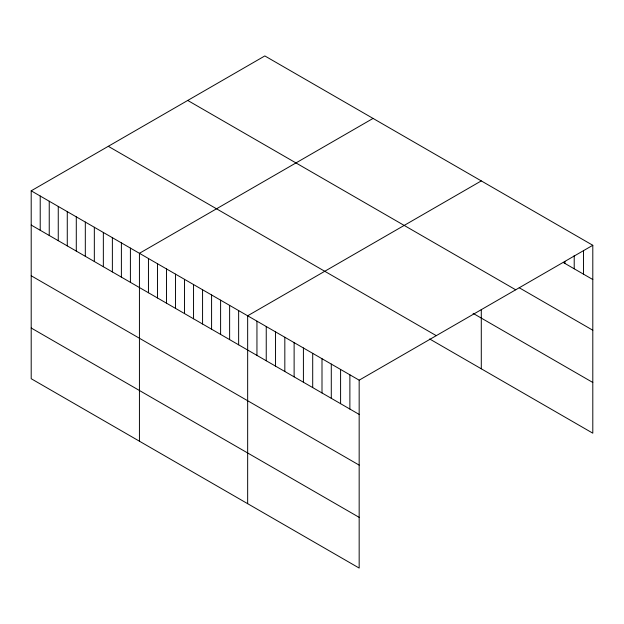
<?xml version="1.0" encoding="UTF-8"?>
<svg xmlns="http://www.w3.org/2000/svg" width="624" height="624" viewBox="0 0 624 624"><rect width="100%" height="100%" fill="white"/><g stroke="black" fill="none" stroke-linecap="round" stroke-linejoin="round"><path stroke-width="0.94" d="M31.2 190.819L359.167 380.172L359.167 568.066L31.2 378.713L31.2 190.819L264.833 55.934L592.8 245.287L592.8 433.181L429.64 338.972M373.058 118.42L139.433 253.305L139.433 441.199M481.291 180.905L247.658 315.791L247.658 503.685M359.167 380.172L592.8 245.287M563.371 262.54L592.8 279.529M519.238 287.758L592.8 330.229M187.73 100.448L515.705 289.801M473.093 313.357L592.8 382.473M108.295 146.312L436.27 335.657M31.2 225.061L359.167 414.414M31.2 275.769L359.167 465.114M31.2 328.006L359.167 517.358M583.51 250.38L583.51 274.162M574.213 255.481L574.213 268.796M564.923 261.526L564.923 263.429M481.291 309.543L481.291 368.8M349.877 374.806L349.877 409.048M340.587 369.439L340.587 403.681M331.289 364.081L331.289 398.315M322 358.714L322 392.956M312.702 353.348L312.702 387.59M303.412 347.981L303.412 382.223M294.122 342.615L294.122 376.857M284.825 337.256L284.825 371.491M275.535 331.89L275.535 366.124M266.245 326.524L266.245 360.766M256.948 321.157L256.948 355.399M238.641 310.588L238.641 344.822M229.624 305.378L229.624 339.62M220.6 300.175L220.6 334.409M211.583 294.965L211.583 329.207M202.566 289.754L202.566 323.996M193.541 284.552L193.541 318.794M184.525 279.341L184.525 313.583M175.508 274.139L175.508 308.373M166.483 268.928L166.483 303.17M157.466 263.726L157.466 297.96M148.45 258.515L148.45 292.757M130.408 248.102L130.408 282.337M121.391 242.892L121.391 277.134M112.375 237.689L112.375 271.924M103.35 232.479L103.35 266.721M94.333 227.269L94.333 261.511M85.316 222.066L85.316 256.308M76.292 216.856L76.292 251.098M67.275 211.653L67.275 245.887M58.258 206.443L58.258 240.685M49.241 201.24L49.241 235.474M40.217 196.03L40.217 230.272"/></g></svg>
